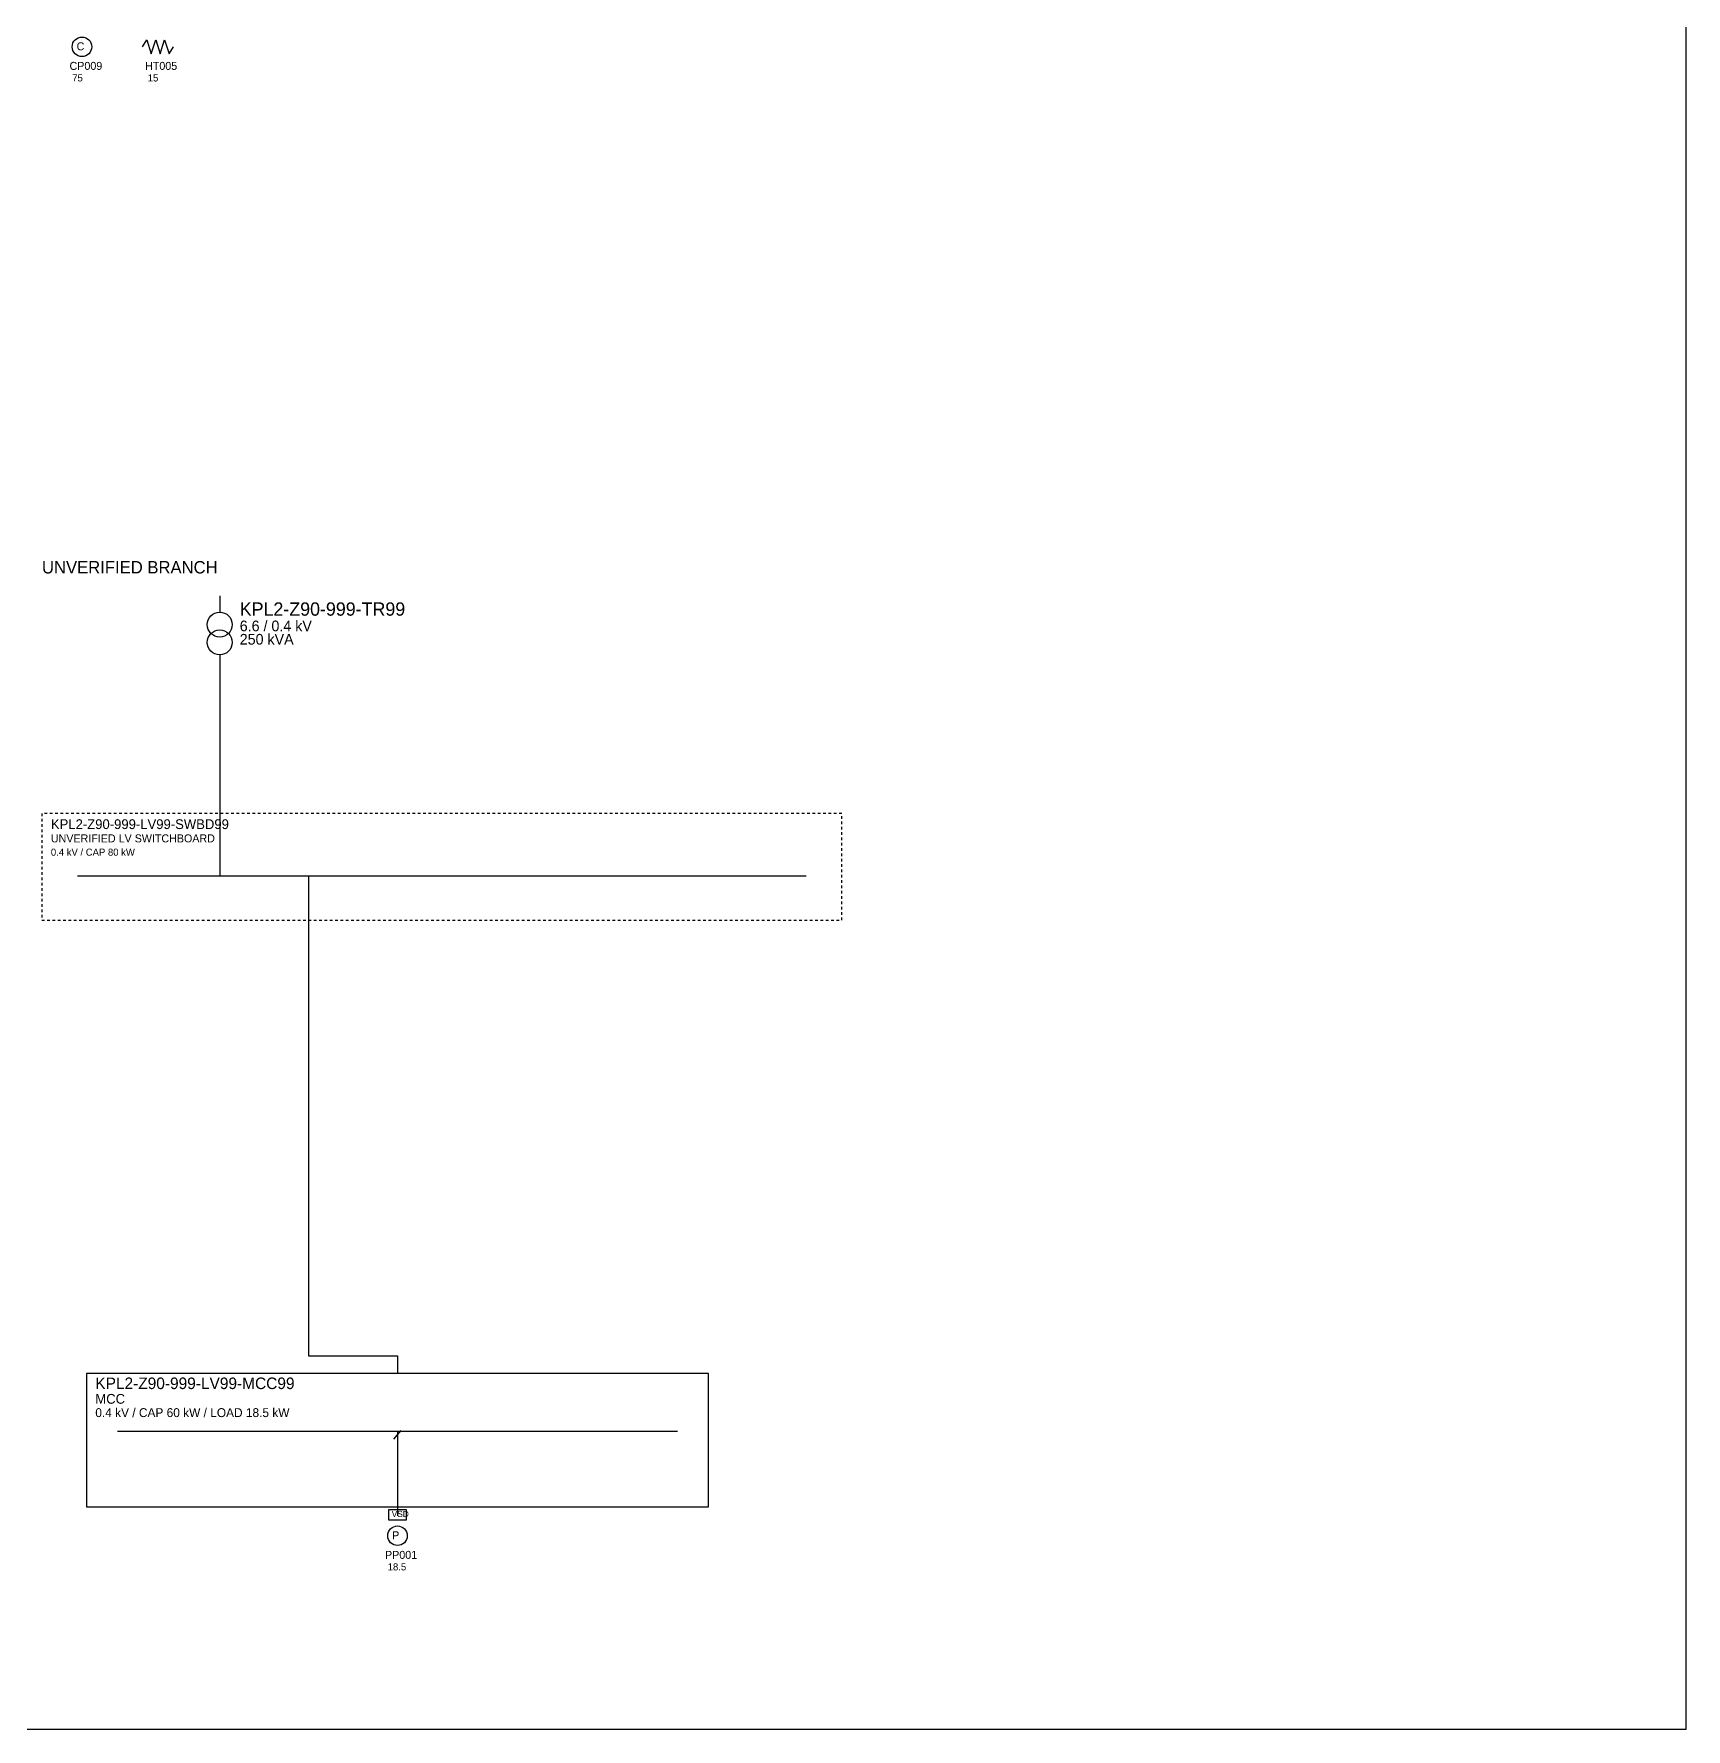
# Model space of a CAD drawing. Extents: x 100 to 17900, y 100 to 10914.
# Drawn here: x 14182 to 17900, y 100 to 3914 of the extents above; entities that cross this region are included whole.
import ezdxf

# ---------------------------------------------------------------- set-up
doc = ezdxf.new("R2010")
doc.units = 0
doc.linetypes.add('DASHED', pattern=[12, 6, -6])

msp = doc.modelspace()

# ---------------------------------------------------------------- linework, layer by layer
at = {"color": 7}
for p, q in [((17900, 100), (17900, 10900)), ((14600, 2650), (14600, 2613)), ((14600, 2517), (14600, 2450)), ((100, 100), (17900, 100))]:
    msp.add_line(p, q, dxfattribs=at)
at = {"color": 2}
for p, q in [((14426, 3885), (14436, 3901)), ((14436, 3901), (14446, 3869)), ((14446, 3869), (14456, 3901)), ((14456, 3901), (14466, 3869)), ((14466, 3869), (14476, 3901)), ((14476, 3901), (14486, 3869)), ((14486, 3869), (14496, 3885)), ((14992, 752), (15008, 772)), ((15000, 770), (15000, 580)), ((15020, 593), (14980, 593)), ((14980, 593), (14980, 571)), ((15020, 571), (15020, 593)), ((14980, 571), (15020, 571))]:
    msp.add_line(p, q, dxfattribs=at)
at = {"color": 1}
for p, q in [((14600, 2450), (14600, 2220)), ((14600, 2220), (14600, 2020)), ((14280, 2020), (15920, 2020)), ((14800, 2020), (14800, 940)), ((14800, 940), (15000, 940)), ((15000, 940), (15000, 900))]:
    msp.add_line(p, q, dxfattribs=at)
at = {"color": 1, "linetype": 'DASHED'}
for p, q in [((16000, 2160), (14200, 2160)), ((14200, 2160), (14200, 1920)), ((16000, 1920), (16000, 2160)), ((14200, 1920), (16000, 1920))]:
    msp.add_line(p, q, dxfattribs=at)
at = {"color": 3}
for p, q in [((15700, 900), (14300, 900)), ((14300, 900), (14300, 600)), ((15700, 600), (15700, 900)), ((14300, 600), (15700, 600))]:
    msp.add_line(p, q, dxfattribs=at)
at = {"color": 5}
msp.add_line((14370, 770), (15630, 770), dxfattribs=at)
at = {"color": 2}
for centre in [(14290, 3885), (15000, 535)]:
    msp.add_circle(centre, 22, dxfattribs=at)
at = {"color": 4}
for centre in [(14600, 2585), (14600, 2545)]:
    msp.add_circle(centre, 28, dxfattribs=at)

# ---------------------------------------------------------------- texts
at = {"color": 2}
for s, height, p in [('C', 18, (14278, 3877)), ('CP009', 18, (14262, 3833)), ('75', 16, (14268, 3807)), ('HT005', 18, (14432, 3833)), ('15', 16, (14438, 3807)), ('VSD', 14, (14987, 577)), ('P', 18, (14988, 527)), ('PP001', 18, (14972, 483)), ('18.5', 16, (14978, 457))]:
    msp.add_text(s, height=height, dxfattribs=at).set_placement(p)
at = {"color": 1}
for s, height, p in [('UNVERIFIED BRANCH', 28, (14200, 2700)), ('KPL2-Z90-999-LV99-SWBD99', 22, (14220, 2125)), ('UNVERIFIED LV SWITCHBOARD', 18, (14220, 2095)), ('0.4 kV / CAP 80 kW', 16, (14220, 2065))]:
    msp.add_text(s, height=height, dxfattribs=at).set_placement(p)
at = {"color": 7}
for s, height, p in [('KPL2-Z90-999-TR99', 30, (14645, 2605)), ('6.6 / 0.4 kV', 24, (14645, 2570)), ('250 kVA', 24, (14645, 2540))]:
    msp.add_text(s, height=height, dxfattribs=at).set_placement(p)
at = {"color": 3}
for s, height, p in [('KPL2-Z90-999-LV99-MCC99', 26, (14320, 865)), ('MCC', 22, (14320, 832)), ('0.4 kV / CAP 60 kW / LOAD 18.5 kW', 20, (14320, 802))]:
    msp.add_text(s, height=height, dxfattribs=at).set_placement(p)

doc.saveas('drawing.dxf')
